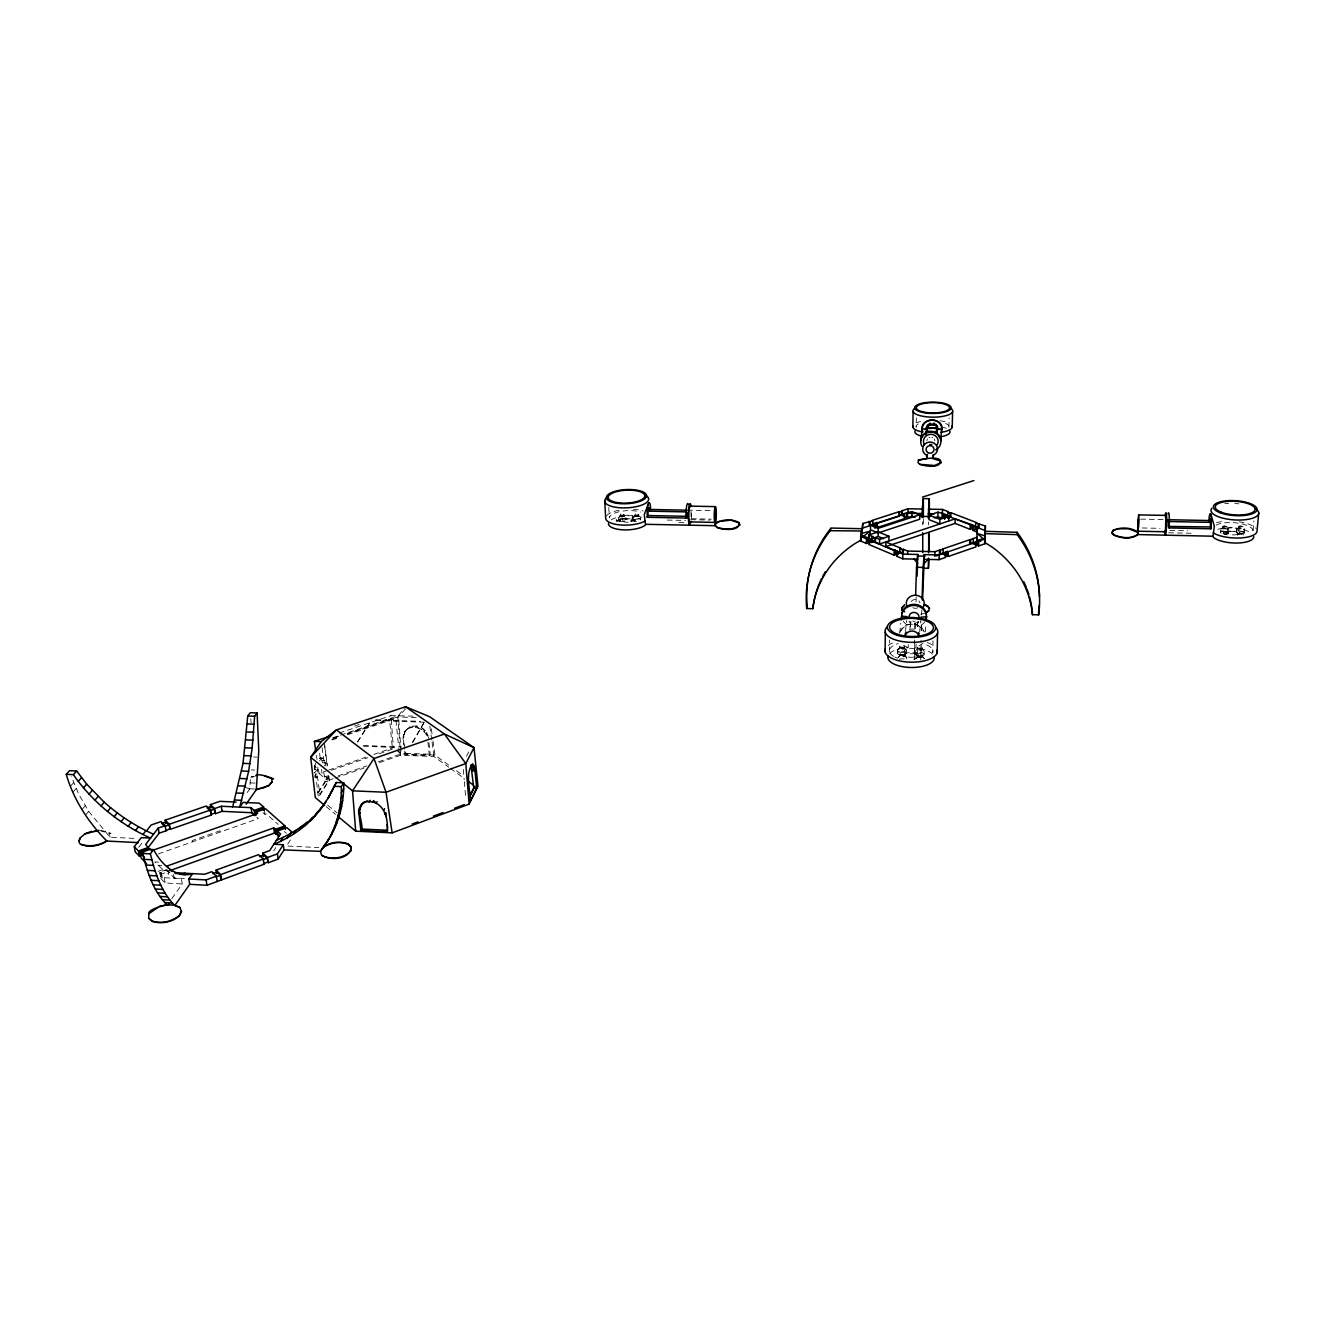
<?xml version="1.0" encoding="UTF-8"?>
<svg xmlns="http://www.w3.org/2000/svg" width="1325" height="1325" viewBox="0 0 1325 1325"><rect width="100%" height="100%" fill="white"/><g stroke="black" fill="none" stroke-linecap="round" stroke-linejoin="round"><path stroke-width="0.75" stroke-dasharray="5 3.75" d="M1239.372 531.971C1239.289 534.638 1246.825 532.385 1241.74 531.64C1235.198 531.441 1243.281 537.619 1243.695 532.633M889.472 651.85L889.605 639.992M897.555 653.208L897.588 650.608M899.642 648.008L899.658 646.666M899.973 655.593L899.99 654.235M904.544 648.207A2.451 1.043 0.8 0 0 901 647.163A2.451 1.043 0.8 0 0 900.735 648.952A2.451 1.043 0.8 0 0 904.544 648.207L904.561 646.865A2.451 1.043 0.8 0 0 901.017 645.822A2.451 1.043 0.8 0 0 900.752 647.61A2.451 1.043 0.8 0 0 904.561 646.865M904.925 655.693A2.484 1.06 0.8 0 0 901.248 654.716A2.484 1.06 0.8 0 0 901.166 656.537A2.484 1.06 0.8 0 0 904.925 655.693L904.942 654.351A2.484 1.06 0.8 0 0 901.265 653.358A2.484 1.06 0.8 0 0 901.182 655.179A2.484 1.06 0.8 0 0 904.942 654.351M906.499 653.142L906.532 650.542M903.236 621.061A12.521 11.345 4.6 0 0 907.741 625.334L910.474 626.311L910.523 622.684L909.48 622.253A9.143 8.281 4.6 0 1 907.608 620.895M916.32 417.789L916.171 427.23A16.496 5.267 0.2 0 1 919.533 423.371M915.161 654.086L915.211 651.486M924.9 621.673A12.521 11.345 4.6 0 1 920.229 625.682L917.48 626.51L917.546 622.882L918.606 622.518A9.143 8.281 4.6 0 0 920.511 621.259M917.281 649.002L917.314 647.66M917.728 656.653L917.745 655.295M922.183 649.316A2.468 1.043 1 0 0 918.755 648.19A2.468 1.043 1 0 0 918.258 649.979A2.468 1.043 1 0 0 922.183 649.316L922.2 647.975A2.468 1.043 1 0 0 918.788 646.848A2.468 1.043 1 0 0 918.275 648.637A2.468 1.043 1 0 0 922.2 647.975M922.697 656.819A2.484 1.06 1.1 0 0 919.07 655.776A2.484 1.06 1.1 0 0 918.871 657.598A2.484 1.06 1.1 0 0 922.697 656.819L922.713 655.461A2.484 1.06 1.1 0 0 919.086 654.418A2.484 1.06 1.1 0 0 918.887 656.256A2.484 1.06 1.1 0 0 922.713 655.461M924.121 654.368A4.488 1.905 1.1 0 0 917.546 652.513A4.488 1.905 1.1 0 0 917.248 655.809A4.488 1.905 1.1 0 0 924.121 654.368L924.171 651.784A4.488 1.905 1 0 0 917.596 649.929A4.488 1.905 1 0 0 917.298 653.208A4.488 1.905 1 0 0 924.171 651.784M932.999 640.787L932.75 652.662A21.796 9.225 0.9 0 0 924.519 644.033M948.899 427.362L949.131 417.922M315.665 763.134L314.952 766.115L317.47 769.527L314.505 769.444L314.952 766.115L317.901 766.198L317.453 776.235L319.838 794.304L327.871 781.733L327.126 775.87M624.025 514.332C622.601 516.833 617.334 513.802 622.286 513.769C627.619 514.464 619.653 519.019 619.934 514.68M620.001 515.839L623.33 515.044L625.632 517.164M925.33 631.876L926.043 623.843M919.716 631.71L920.709 620.481M1220.408 532.451L1220.607 530.099M1222.627 527.83C1222.147 523.325 1230.826 527.665 1225.476 528.725C1218.553 528.211 1228.275 525.048 1228.457 529.884M1223.124 533.611C1224.35 527.731 1231.472 536.327 1223.903 534.19M247.195 792.565L249.481 789.319L250.756 776.4L254.185 776.549L249.315 778.139M1228.457 532.998L1228.706 530.265M914.83 641.283A104.079 2.849 -88.3 0 0 914.465 656.968L914.217 659.717A126.687 3.462 -88.3 0 1 914.548 639.958M917.48 626.51L918.026 620.547M932.535 654.119A23.221 9.904 1 0 0 920.097 648.588L915.84 648.041L916.204 644.116M1236.275 532.103L1236.49 529.752M1238.511 527.847C1238.179 522.977 1246.974 528.195 1240.962 528.708C1234.453 527.665 1245.086 525.313 1244.572 530.182M1244.374 532.915A4.074 1.441 3.8 0 0 1238.693 531.093A4.074 1.441 3.8 0 0 1237.898 533.528A4.074 1.441 3.8 0 0 1244.374 532.915L1244.589 530.547A4.091 1.424 3.8 0 0 1238.908 528.741A4.091 1.424 3.8 0 0 1238.113 531.159A4.091 1.424 3.8 0 0 1244.589 530.547M1253.019 530.696L1253.947 520.891M1243.082 526.737L1238.627 526.638M889.804 653.308A23.221 9.904 1 0 1 902.507 648.273L908.039 647.743L908.42 643.851M909.778 630.203L910.159 626.311M910.474 626.311L911.053 620.365M905.505 631.296L906.615 620.481M899.725 633.002L900.785 623.131M632.505 520.543L632.936 517.23A5.466 1.971 -2.8 0 0 625.566 515.408A5.466 1.971 -2.8 0 0 624.141 518.853A5.466 1.971 -2.8 0 0 632.936 517.23M405.218 747.747C394.9 725.835 424.414 716.444 428.638 738.853M1227.712 532.501L1223.24 532.385M620.398 519.731C608.738 522.265 625.168 515.607 619.073 521.735M617.053 521.669L616.274 520.013M638.749 514.315C637.159 516.8 632.108 513.653 637.093 513.719C642.327 514.547 634.261 518.92 634.642 514.597M634.708 515.756L638.103 515.011L640.538 517.379M916.867 655.014A5.813 2.468 0.9 0 0 908.254 652.678A5.813 2.468 0.9 0 0 908.072 656.952A5.813 2.468 0.9 0 0 916.867 655.014L917.662 651.204A6.542 2.766 0.9 0 0 907.956 648.588A6.542 2.766 0.9 0 0 907.758 653.391A6.542 2.766 0.9 0 0 917.662 651.204M1238.097 533.594A5.283 1.855 3.8 0 0 1230.892 531.192A5.283 1.855 3.8 0 0 1229.65 534.323A5.283 1.855 3.8 0 0 1238.097 533.594L1239.074 530.182A5.946 2.087 3.8 0 0 1230.942 527.499A5.946 2.087 3.8 0 0 1229.567 531.01A5.946 2.087 3.8 0 0 1239.074 530.182M1227.198 526.837L1222.727 526.605M635.238 519.748C623.412 522 640.372 515.756 633.781 521.719M632.207 521.702C629.011 520.029 637.308 519.35 636.878 522.547M415.404 727.408L416.216 726.05L418.601 728.17L419.429 726.812L421.565 729.644L422.427 728.286L424.132 731.715L426.998 732.907L426.103 734.265L428.24 735.739L427.329 737.098C424.712 728.22 412.655 724.245 405.483 730.323L403.181 737.048L404.539 749.122M405.483 730.323L403.181 737.048L403.86 735.673M429.018 742.696L430.211 754.256L429.317 755.631L405.135 754.67L405.417 749.586M403.33 738.025L404.009 736.65M466.45 756.36L470.093 749.354M413.002 726.034L412.224 727.392L410.005 726.796L407.438 728.253L404.788 731.682M412.572 742.132L424.547 721.512M412.622 742.513L423.586 723.599M319.524 760.782L321.71 758.115L323.863 758.927L325.867 766.082M357.535 741.752L369.476 722.953M357.584 742.132L371.679 719.922M290.39 839.984L286.531 845.996L318.745 847.586M333.337 778.752L329.494 780.094L318.381 797.468L314.621 765.386M317.901 792.665L325.023 781.551L323.764 771.763M318.398 792.764L326.662 779.895L328.65 779.199L328.169 775.125M424.132 731.715L425.01 730.357M273.695 850.849L275.848 847.52M171.853 898.582L182.254 883.941L181.359 878.624L164.234 877.713L159.878 873.208L165.045 871.353M618.444 517.793L620.017 515.657M633.333 517.462L634.741 515.574M901.133 630.551C905.72 621.806 919.335 622.286 923.359 631.247M138.728 847.338L142.222 842.816M340.508 735.143L398.477 715.599L404.357 708.196M1239.107 533.395L1243.579 533.876M85.512 815.157L88.709 811.38L78.838 794.404L71.417 776.698M81.951 809.592L85.148 805.832M72.842 792.284L76.088 788.557M897.688 650.111L899.774 647.743L898.085 649.664M616.373 520.99L620.464 520.907M923.111 643.089L915.84 648.041M70.358 786.354L73.604 782.661M900.073 655.328L898.068 657.548A4.505 1.921 0.8 0 1 904.197 656.388A4.505 1.921 0.8 0 1 906.3 659.154M915.79 658.658L917.844 656.372M915.409 651.006L917.447 648.737M317.47 769.527L314.34 772.889L317.304 772.939L314.489 776.168L317.453 776.235M1223.157 533.395L1227.613 533.727M405.632 708.892L397.798 716.941L347.332 733.984M1220.954 529.387L1222.693 527.632M1236.755 529.404L1238.709 527.466M1239.256 533.197L1237.335 535.118A4.107 1.458 3.9 0 1 1243.595 534.869M320.998 758.761L322.82 758.082L317.669 758.91L321.71 758.115L319.938 757.933L324.757 760.6L321.892 760.418L320.998 758.761L323.863 758.927M167.132 869.465L159.745 872.115L161.584 874.02L168.987 871.353M159.745 872.115L160.805 878.508L162.263 877.978L161.584 874.02M158.056 871.32L163.207 869.465M158.387 853.896L258.342 818.585L256.785 817.21M263.062 812.639L264.983 814.328L266.325 813.848M338.206 775.854L366.876 765.833M378.337 761.825L401.26 753.826L434.948 755.151L449.838 765.933M335.258 778.09L364.11 767.987M379.497 762.604L400.647 755.2L434.02 756.542L448.761 767.225M318.447 769.411L319.027 773.419L326.844 770.703M328.799 770.024L365.965 757.138M373.799 754.422L393.359 747.648L390.958 715.632L414.062 716.162M331.548 770.272L367.737 757.718M379.165 753.743L392.498 749.122L389.517 719.193L395.827 718.432L398.577 746.472M339.266 733.023L390.958 715.632M332.774 737.743L338.571 735.789M333.801 738.008L339.564 736.071M347.249 733.47L389.517 719.193M331.797 739.234L339.564 736.601M332.095 739.963L339.813 737.362M347.548 734.746L395.827 718.432M354.404 726.117L362.106 723.516M250.872 777.262L254.102 776.284M920.577 614.22L924.585 613.475M687.526 510.142L711.343 510.622M1140.56 519.118L1168.352 519.665M691.468 518.737L711.293 519.152M1142.133 527.963L1159.988 528.327M690.59 519.682L710.051 520.079M314.638 777.146L317.602 777.212M667.237 520.062L685.472 520.427M1169.826 530.431L1187.697 530.795M678.864 522.58L684.81 522.713M1168.65 532.783L1193.328 533.296M914.465 656.968L920.958 657.167A104.128 2.534 -88.3 0 1 921.239 645.027M416.348 717.62L397.798 716.941L400.647 755.2M375.704 719.69L420.472 721.363M375.787 720.436L424.629 722.257M363.398 745.478L401.558 746.969M363.497 746.24L395.612 747.499M405.814 753.279L430.211 754.256M253.522 756.989L256.934 757.138M251.22 769.908L254.648 770.057M250.177 782.876L255.311 783.108M249.547 788.789L256.404 789.104M88.709 811.38L110.008 837.201L137.386 838.559M158.603 862.161L154.76 861.962L161.186 868.008L171.306 873.258M157.94 865.242L161.766 865.44M164.515 870.26L170.213 870.558M167.795 871.37L169.269 872.893L167.811 873.423L169.666 875.312L171.107 874.798L174.171 877.928L187.885 878.641M160.805 878.508L165.145 883.03L182.254 883.941M325.023 781.551L327.871 781.733M100.634 830.51C107.789 831.222 119.846 836.82 100.717 830.891M908.039 647.743L902.938 644.944M244.744 787.1L249.431 788.955M456.463 770.719L463.088 775.506M450.401 768.417L463.518 777.924M396.523 750.116L401.26 753.826L398.477 715.599M327.673 805.186L336.981 812.888M326.182 806.643L335.49 814.378M328.65 779.199L322.025 773.585L321.544 769.527M319.027 773.419L326.662 779.895L325.801 773.85M269.29 816.498L278.217 824.432M284.295 831.52L286.283 833.293M160.424 876.073L162.263 877.978M904.296 647.677L906.317 650.045M922.415 656.289L924.535 658.79M904.859 655.428L906.78 657.697M922.001 648.786L924.072 651.287M622.121 517.595L622.899 520.874M904.594 650.906L905.257 654.749M164.234 877.713L165.145 883.03M109.346 833.408L110.008 837.201M173.558 874.401L174.171 877.928M192.357 841.888L192.158 840.597L220.016 830.775L220.215 832.067M316.41 755.399L316.99 759.407M264.42 810.503L264.983 814.328M322.041 747.697L324.642 765.8M324.608 745.876L327.474 766.016M328.915 776.069L329.494 780.094M431.337 728.866L432.728 738.986M432.993 741.006L434.948 755.151M429.83 726.166L431.784 740.344M432.066 742.364L434.02 756.542M319.623 753.329L320.584 761.428M324.377 742.58L327.225 766.993M404.738 750.977L405.135 754.67M427.925 742.132L429.317 755.631M1227.298 529.47L1227.646 532.948M398.775 748.476L399.355 754.488M463.319 769.444L464.164 779.58M464.346 781.601L465.704 797.832M250.806 718.812L251.104 722.953M608.788 507.558L609.351 517.843A18.219 6.575 -2.8 0 1 620.845 511.384A18.219 6.575 -2.8 0 1 640.522 512.046M618.427 518.141L618.56 520.394M625.864 517.495L625.98 519.748M633.135 517.81L633.234 520.079M631.098 519.93L631.164 521.106M640.588 517.727A3.743 1.358 -2.7 0 1 634.741 518.986A3.743 1.358 -2.7 0 1 635.238 516.618A3.743 1.358 -2.7 0 1 640.588 517.727L640.704 519.98A3.743 1.358 -2.7 0 0 636.928 518.671A3.743 1.358 -2.7 0 0 633.251 520.311A3.743 1.358 -2.7 0 0 637.656 521.338M691.054 511.318L691.07 513.173A7.95 1.159 -88.8 0 1 690.706 519.003M943.102 427.329A17.573 5.648 0.2 0 1 946.332 428.373M916.933 422.642A19.825 6.327 0.2 0 1 920.593 421.516M940.104 420.77A19.825 6.327 0.2 0 1 948.22 422.774M926.92 440.828A3.958 3.727 -1.6 0 1 927.483 438.989M928.957 437.648A3.958 3.727 -1.6 0 1 929.918 437.283M931.972 437.316A3.958 3.727 -1.6 0 1 932.916 437.697M934.324 439.088A3.958 3.727 -1.6 0 1 934.821 440.96M945.586 423.47A16.496 5.267 0.2 0 1 948.882 425.987M915.641 659.154A4.522 1.938 1.1 0 1 918.987 657.349A4.522 1.938 1.1 0 1 924.072 658.31M899.94 632.207A12.803 11.544 5 0 1 912.445 623.976A12.803 11.544 5 0 1 924.684 632.919M918.921 621.491A7.039 6.377 4.6 0 1 908.983 621.193M888.214 645.457A26.202 11.097 0.9 0 1 893.862 642.542M927.202 642.542A26.202 11.097 0.9 0 1 934.423 646.302M917.662 607.777A4.853 4.406 4.3 0 1 912.809 607.662M911.12 601.583A4.853 4.406 4.3 0 1 919.997 602.875M915.26 621.193A4.936 4.455 4.6 0 1 912.71 621.127M897.538 658.177A21.796 9.225 0.9 0 1 894.773 657.018M893.58 656.372A21.796 9.225 0.9 0 1 898.201 643.553M899.228 659.32A4.505 1.938 0.9 0 1 904.677 659.105M910.507 629.226A7.188 6.476 5 0 1 914.233 629.342M1224.383 534.455A4.107 1.458 3.7 0 1 1227.463 534.853M1221.137 533.18A4.074 1.441 3.7 0 1 1223.025 531.11A4.074 1.441 3.7 0 1 1228.49 532.633A4.074 1.441 3.7 0 1 1223.787 533.925M1217.874 529.304A21.117 7.453 3.8 0 1 1250.85 532.716M1216.151 525.131A19.825 6.956 3.8 0 1 1240.763 523.607A19.825 6.956 3.8 0 1 1252.39 532.468M1216.516 522.663A23.817 8.348 3.8 0 1 1221.402 521.636M1239.256 521.818A23.817 8.348 3.8 0 1 1256.15 528.625M1224.764 503.732A23.916 8.198 3.6 0 1 1228.639 503.467M1234.751 503.517A23.916 8.198 3.6 0 1 1238.858 503.864M628.232 522.216A4.853 1.756 -2.8 0 1 622.998 520.261A4.853 1.756 -2.8 0 1 630.402 518.903A4.853 1.756 -2.8 0 1 630.584 521.785M611.256 519.847A19.395 7.056 -2.8 0 1 641.648 517.263M691.517 513.288A10.898 1.59 -88.8 0 1 691.286 518.82M606.568 515.822A21.896 7.9 -2.8 0 1 620.431 509.993M633.449 509.297A21.896 7.9 -2.8 0 1 643.122 510.953M920.726 659.933A126.736 3.064 -88.3 0 1 921.074 640.157M921.289 630.667A126.736 3.064 -88.3 0 1 921.455 622.916M921.653 615.065A126.736 3.064 -88.3 0 1 921.819 609.102M914.78 628.563A126.687 3.462 -88.3 0 1 914.912 622.733M915.161 628.779A104.079 2.849 -88.3 0 1 915.376 621.574M916.022 601.947A104.079 2.849 -88.3 0 1 916.271 594.991M921.604 630.766A104.128 2.534 -88.3 0 1 921.869 621.756M928.444 521.901A103.582 2.501 -88.3 0 1 928.527 524.982M922.399 521.785A103.532 2.816 -88.3 0 1 922.515 524.849M923.359 518.903A128.012 3.544 -88.3 0 1 923.326 526.224M325.437 762.952L322.571 762.786L321.892 760.418L325.437 762.952M899.046 651.95A4.472 1.888 0.8 0 0 906.433 651.039A4.472 1.888 0.8 0 0 900.702 648.753A4.472 1.888 0.8 0 0 899.046 651.95M899.012 654.55A4.472 1.905 0.8 0 0 906.399 653.622A4.472 1.905 0.8 0 0 900.669 651.353A4.472 1.905 0.8 0 0 899.012 654.55M1222.081 531.143A4.074 1.424 3.7 0 0 1228.673 530.646A4.074 1.424 3.7 0 0 1223.223 528.758A4.074 1.424 3.7 0 0 1222.081 531.143M619.967 521.238A3.743 1.358 -2.9 0 0 625.98 520.112A3.743 1.358 -2.9 0 0 620.878 518.87A3.743 1.358 -2.9 0 0 619.967 521.238M619.835 518.986A3.743 1.358 -2.9 0 0 625.864 517.843A3.743 1.358 -2.9 0 0 620.763 516.618A3.743 1.358 -2.9 0 0 619.835 518.986"/><path stroke-width="1.5" d="M869.68 542.356L866.384 543.465L860.538 540.981L861.465 531.01L830.278 530.696A128.508 116.633 3 0 0 806.693 608.523L812.722 608.688A104.576 94.522 4.5 0 1 854.675 543.78L861.432 539.772M860.538 540.981L861.465 531.01M861.83 536.078L862.774 523.474L872.827 520.808L872.794 524.22L876.951 525.909L876.968 522.497L874.218 523.392L874.185 526.82L876.951 525.909M861.449 535.598L869.117 538.082L870.227 531.176L861.83 533.296L862.774 523.474M866.384 543.465L866.401 538.828L860.554 536.36M866.401 538.828L867.345 538.513L867.328 541.991L869.813 543.035L869.846 539.557L868.885 539.871L868.869 544.509L894.093 555.158L900.735 552.906L885.812 546.645L885.862 541.991L900.801 548.219L899.857 548.533L899.824 552.061L902.391 553.138L902.441 549.61L899.857 548.533M343.705 782.827C344.268 803.811 338.405 824.879 326.828 842.418C337.014 825.757 341.784 806.08 341.337 786.619L343.705 782.827L336.285 782.512L327.54 799.008M872.993 541.263L868.902 539.54L868.935 534.936L878.243 531.872L888.942 536.294L888.893 540.915M869.25 521.371L869.233 525.909L862.757 528.029M870.078 521.702L870.045 525.114L872.794 524.22M874.997 528.294L875.03 523.723L870.508 525.213L870.475 529.768L878.111 532.932L919.683 519.251L919.749 514.713L912.031 511.665L906.764 512.792L904.081 513.669L904.843 518.522L877.746 527.383L871.983 525.015L899.029 516.203L899.095 511.682L871.999 520.477L872.827 520.808M872.082 536.94L874.583 537.983L874.566 541.461L872.065 540.418L872.082 536.94L873.026 536.642L868.935 534.936M874.583 537.983L875.527 537.685L875.494 542.306L879.585 544.028L955.176 518.853L973.792 525.445L972.765 530.331L977.072 532.021L977.221 527.416L950.837 517.23L947.706 518.274M877.746 527.383L876.968 522.497M883.56 538.695L878.21 536.476L878.144 528.344L870.508 525.213M879.585 544.028L879.618 539.391L875.527 537.685M885.117 651.917L885.299 632.257M894.093 555.158L894.143 550.471L868.885 539.871M894.143 550.471L895.087 550.157L895.054 553.668L897.621 554.761L897.671 551.233L896.71 551.548L896.661 556.252L902.772 558.819L917.695 559.183M899.095 511.682L899.874 515.392L902.557 514.514L901.778 510.804L901.729 515.326L907.526 517.628L911.948 516.187L915.045 517.412M901.861 607.943L904.511 605.128L901.861 607.943L902.342 610.626L901.861 607.562M902.772 558.819L902.838 554.115L896.71 551.548M903.319 553.983L903.385 549.295L902.441 549.61M906.764 512.792L906.731 516.17L904.031 517.048M907.526 517.628L907.592 513.106M907.592 554.198L907.625 551.067L903.385 549.295M923.293 498.68L922.25 509.032L908.105 508.767L908.039 513.255L922.167 513.537L918.97 514.895M912.859 427.279L913.107 411.644M911.948 516.187L912.031 511.665M918.788 460.388L917.943 462.541L919.732 464.313C925.032 466.234 940.8 468.818 940.551 460.719C938.05 453.581 901.696 464.247 927.036 458.433L927.417 454.492M917.032 576.276A104.079 2.849 -88.3 0 1 917.298 570.429L917.778 554.463L902.838 554.115M919.732 464.313L934.622 465.473L941.048 462.574M922.084 517.628L922.25 509.032M972.335 543.432L978.612 545.933L985.022 543.714L985.386 525.992L975.697 522.895L975.581 526.34L971.076 527.863L971.175 524.418M922.581 600.374A104.128 2.534 -88.3 0 1 923.757 570.578L924.237 554.612L939.193 554.943L945.768 552.674L945.669 557.378L939.094 559.663L924.154 559.332M927.036 458.433L926.241 455.022A7.42 6.989 -1.1 0 1 924.469 444.455A7.42 6.989 -1.1 0 1 935.847 444.62A7.42 6.989 -1.1 0 1 933.661 455.138L932.734 458.516L940.535 461.05L941.048 462.905M928.179 517.76L929.305 498.796A128.078 3.13 -88.3 0 1 929.322 517.263M929.09 515.11L929.007 519.648L939.806 523.922L939.905 519.35L929.09 515.11L937.984 512.179L943.036 513.504L945.57 514.481L944.576 519.317M927.367 605.74C932.171 612.249 927.169 604.101 924.154 604.482M925.91 612.763L928.56 610.957L925.927 612.382M934.837 556.401L934.937 551.68L939.524 550.107L943.185 549.511L943.102 553.038L947.59 554.877L947.673 551.349L944.891 552.31L945.768 552.674M945.172 517.28L942.042 518.323L937.885 516.7L937.984 512.179M937.139 652.91L937.57 633.184M939.094 559.663L939.193 554.943M939.524 550.107L939.408 554.811L936.361 555.871M940.402 550.471L940.319 553.999L943.102 553.038M942.042 518.323L942.141 513.785M928.345 509.148L942.456 509.429L942.357 513.934L948.302 516.253M945.487 517.893L942.953 516.899L943.036 513.504M947.524 512.013L950.058 512.99L949.975 516.386L947.441 515.408L948.402 511.715L942.456 509.429M948.717 520.94L948.832 516.386L944.675 514.779M985.171 539.06L975.15 541.859L976.028 542.207L975.896 546.894L948.452 556.417L947.673 551.349M952.211 427.445L952.592 411.777M950.837 517.23L950.936 512.709L976.575 522.597L975.697 522.895M885.812 546.645L955.06 523.408L955.176 518.853M948.452 556.417L942.207 553.85L976.807 541.892L977.221 527.416M969.618 544.376L969.751 539.722L973.362 539.126L973.262 542.621L970.529 543.565L970.629 540.07M955.06 523.408L970.148 529.321L970.281 524.733M976.807 541.892L976.956 537.238L972.467 538.778L973.362 539.126M975.2 528.377L978.198 527.35L978.314 523.905M977.867 540.915L977.767 544.426L973.262 542.621M972.765 530.331L979.059 528.195L979.192 523.607M978.612 545.933L978.761 541.263M985.386 525.992L985.237 530.596L979.059 528.195M985.022 543.714L985.303 531.308L1017.12 532.319A127.713 116.153 4.5 0 1 1039.479 596.763M264.172 810.469L263.675 807.074L259.187 803.149L243.055 802.403L239.726 807.124L248.636 771.283L252.164 748.078L254.632 716.262L257.116 712.983L250.243 712.717L247.742 715.98L243.038 763.349L232.72 806.793M148.698 918.242L152.127 920.974C161.368 923.972 172.051 921.753 179.405 915.409L181.475 911.153L179.471 915.823C172.134 922.167 161.451 924.386 152.209 921.388L148.698 918.242L148.864 913.72C146.462 907.178 188.167 900.818 159.331 906.317M1168.633 526.406L1210.52 526.969L1211 528.808L1169.048 527.946L1168.65 526.124M1169.048 527.946L1169.213 525.362A11.312 1.11 -87.9 0 0 1169.13 514.978A11.312 1.11 -87.9 0 0 1168.07 513.752M1211.365 515.789L1214.313 526.29L1212.988 536.211L1137.893 534.571C1131.153 539.739 1121.099 538.314 1113.729 535.101L1111.923 532.865L1113.116 530.348C1120.702 526.919 1130.54 527.184 1137.512 531.888L1137.927 534.223C1131.169 539.374 1121.116 537.967 1113.762 534.753L1111.94 532.517M1111.923 532.865L1113.116 530.348M1116.992 528.758L1128.867 528.808L1137.496 532.236L1138.589 514.912L1165.967 515.392L1165.404 531.756L1138.125 531.209L1137.893 534.571M686.979 512.659L687.062 517.744M1210.52 526.969L1210.189 518.605L1209.278 522.332L1167.673 521.503M1211 528.808L1211.182 526.224A11.345 1.358 -87.8 0 0 1210.768 514.365A11.345 1.358 -87.8 0 0 1209.029 518.207L1209.278 522.332M1165.304 531.772L1165.304 535.217A11.312 1.093 -87.9 0 0 1166.414 528.195L1166.596 525.313A11.312 1.093 -87.9 0 0 1166.431 514.133A11.312 1.093 -87.9 0 0 1165.172 515.226M926.241 620.63L926.308 613.094A12.521 11.345 4.6 0 0 914.333 604.332A12.521 11.345 4.6 0 0 902.11 612.432L901.149 619.934M920.858 440.513L922.465 426.783A9.888 9.341 -2.3 0 1 941.595 427.031L940.932 440.794L940.651 438.575A10.053 9.474 -1.6 0 0 921.206 438.31L920.742 441.49A10.07 9.49 -1.5 0 0 922.018 446.243M922.548 568.193L928.411 568.342L928.593 566.106A128.078 3.13 -88.3 0 0 928.742 559.398M937.156 433.01L937.371 428.041A5.548 5.25 -2.3 0 0 926.639 427.925L925.744 427.925M932.734 458.516L933.098 454.574M922.101 599.132A126.736 3.064 -88.3 0 1 923.111 567.415L924.237 554.612M1168.402 526.737L1168.584 521.321M1258.75 512.957L1257.044 530.845A23.817 8.348 3.8 0 1 1242.403 537.817A23.817 8.348 3.8 0 1 1216.317 534.455L1213.303 532.882M915.641 594.958A126.687 3.462 -88.3 0 1 916.552 567.249L917.778 554.463M925.877 434.782L926.639 427.925L927.864 428.439L925.33 429.085M246.086 804.225L256.338 789.634L258.773 750.728L257.116 712.983M329.213 838.493L320.319 851.346L321.66 855.287C330.124 861.051 350.38 859.544 351.175 847.023L348.177 843.959C339.962 840.713 329.147 841.988 322.77 847.785M350.761 851.213L351.175 847.023M648.687 502.804L644.248 514.746L645.474 524.303L715.185 525.694L717.256 527.681C722.903 529.868 740.443 531.623 739.102 522.597C732.145 518.754 722.787 519.118 715.964 523.11L715.169 525.362L717.256 527.333C724.394 529.669 734.116 530.431 739.814 524.733M937.653 427.958L935.98 431.768L926.125 431.47M941.562 431.023C945.802 415.901 916.751 417.093 922.962 432.033L920.328 431.536A19.825 6.327 0.2 0 1 912.925 425.64M905.124 635.039L905.339 633.665A7.188 6.476 5 0 1 906.085 632.124M691.021 521.255L690.706 522.928M1165.304 517.164L1165.967 515.392M830.278 530.696L831.04 528.062L861.846 528.708M812.722 608.688L813.235 606.237A104.278 94.323 4.5 0 1 821.649 578.512M806.693 608.523L807.223 606.072A128.144 116.385 3 0 1 830.775 528.41M360.913 830.659L361.957 829.069C362.503 820.622 355.348 808.465 364.11 802.172C382.18 798.097 389.053 816.813 387.066 831.868L360.913 830.659L358.628 811.148L359.29 808.25L361.841 804.159L366.959 800.863L369.278 801.89L370.222 800.317M78.953 841.027C82.945 832.763 76.022 843.131 81.222 844.439C89.62 847.983 99.425 845.747 106.911 841.06L138.297 842.617M928.543 611.338L929.554 608.308M685.936 518.075L686.632 516.336L648.008 515.541L647.229 517.28L685.936 518.075L685.903 515.591A10.898 1.59 -88.8 0 1 686.747 505.587A10.898 1.59 -88.8 0 1 688.354 504.444M686.35 511.897L649.962 511.168L650.575 507.243A10.865 1.805 -88.9 0 0 648.521 503.483A10.865 1.805 -88.9 0 0 647.18 514.796L647.229 517.28M328.335 797.749L336.285 782.512M905.091 636.05C906.681 630.054 915.658 629.209 918.341 634.791A7.022 6.128 32.6 0 1 919.02 636.447M387.066 831.868L387.827 830.262L361.957 829.069M385.028 814.279L385.807 812.689L386.254 816.598M383.852 810.204L384.631 808.614M476.702 787.961L470.325 800.88C470.375 789.286 464.976 774.479 472.329 764.045L474.598 767.241L476.702 787.961L473.737 787.895L470.093 795.199M338.604 816.962L355.68 831.173L392.134 832.862L469.149 804.126L477.977 786.272L474.019 747.648L429.664 716.726L405.533 706.722L336.418 729.893L321.18 741.652L310.679 757.32L315.3 797.6L324.625 805.352M470.607 795.066L474.996 786.238M377.029 801.658L376.184 803.232L373.65 800.598L372.756 802.172M334.413 827.098L336.782 823.206M320.65 851.362L326.132 843.23L323.747 847.172M332.178 832.365L334.546 828.456M329.643 837.483L332.028 833.558M336.335 821.666L338.703 817.79M339.283 810.403L341.635 806.561M337.974 816.101L340.326 812.242M340.277 804.606L342.645 800.764M340.956 798.693L343.324 794.868M341.303 792.698L343.672 788.888M361.841 804.159L358.628 811.148L359.688 809.592M319.557 810.668L326.165 801.145C314.141 820.821 295.144 835.727 273.844 844.24L283.285 844.704L284.014 849.921L278.134 859.113L268.279 862.724L267.037 858.169L263.658 855.039L259.452 856.579M330.935 792.781L333.337 788.971M310.05 821.119L321.975 806.826M314.986 816.051L317.42 812.192M304.767 825.872L312.501 817.26M299.168 830.262L301.653 826.386L307.234 821.98M323.747 804.987L329.942 795.199M293.256 834.319L295.757 830.411L301.653 826.386M364.11 802.172L360.814 805.716M287.045 837.996L289.562 834.088L295.757 830.411M289.662 834.8L291.599 831.802L286.912 827.628L277.289 831.09L280.536 833.988L269.687 850.6L262.814 853.118L267.518 857.474L277.389 853.863L283.285 844.704M280.569 841.309L283.103 837.4L289.562 834.088M358.942 814.428L360.002 812.854M179.786 907.443L174.784 905.522L189.69 884.338L188.796 879.005L192.605 873.639C175.38 878.657 160.855 863.486 153.601 849.607L145.833 849.209L142.603 853.466C147.191 871.867 153.269 891.162 167.033 904.892L174.718 905.108L179.786 907.443L181.542 911.55M256.288 789.253L263.244 787.928L268.909 785.294L271.989 781.982L268.975 785.659L256.338 789.634M174.585 905.306C160.921 891.526 154.926 872.231 150.387 853.847L153.601 849.607M147.853 847.967L159.132 833.193L166.022 830.808L165.145 825.674L161.004 821.599L151.116 825.011L146.562 830.858M165.145 825.674L158.255 828.059L145.684 844.423L148.814 848.679L140.086 851.743L140.781 855.652L139.34 856.165L135.216 851.876L134.289 846.675L141.311 837.648L150.537 838.096C119.797 824.316 92.684 802.321 73.372 774.661L66.25 774.347C73.604 799.638 88.51 822.726 106.911 841.06M142.934 834.502L145.916 830.659L153.501 834.237M135.465 830.543L138.479 826.717L145.916 830.659M128.177 826.253L131.208 822.444L138.479 826.717M121.072 821.649L124.136 817.84L131.208 822.444M114.165 816.713L117.262 812.921L124.136 817.84M107.507 811.48L110.621 807.703L117.262 812.921M101.081 805.964L104.228 802.205L86.721 784.152L76.635 771.001L69.529 770.686L66.25 774.347M94.92 800.184L98.1 796.441M89.057 794.139L92.253 790.412M83.508 787.862L86.721 784.152M924.072 563.622L928.312 559.051M78.274 781.369L81.504 777.676M928.245 424.298L927.351 425.308A5.383 4.985 38.4 0 0 926.788 426.517M73.372 774.661L76.635 771.001M157.758 907.526L148.864 913.72M321.66 855.287C329.561 859.743 343.887 859.047 350.727 850.816M646.004 524.352L644.546 525.661A19.395 7.056 -2.8 0 1 622.535 529.818A19.395 7.056 -2.8 0 1 608.457 523.458M861.813 537.47L870.227 531.176M80.394 837.731L84.916 833.856L99.044 830.328M325.437 846.195C332.144 842.104 340.923 841.524 348.227 844.356L351.224 847.42M927.5 429.963L925.728 429.002M81.222 844.439C88.609 846.874 99.557 845.847 106.828 840.663M644.96 521.089L642.89 522.149A21.896 7.9 -2.8 0 1 618.841 524.799A21.896 7.9 -2.8 0 1 605.674 517.893L604.73 500.833M473.191 764.26L470.971 765.287L473.737 787.895M276.395 840.315L283.103 837.4M1113.099 530.696L1115.683 529.636M412.141 824.051L417.938 821.898M433.391 816.134L443.03 812.54M454.624 808.233L464.28 804.623M216.687 873.622L216.124 870.094L258.59 854.642L263.294 859.014L264.056 864.281L206.965 885.249L189.69 884.338M267.617 862.111L263.393 863.652L264.056 864.281M212.663 873.622L216.985 872.049L220.265 875.278L220.894 879.253M188.796 879.005L206.104 879.916L216.372 876.156L217.217 881.473M216.124 870.094L220.712 874.583L263.294 859.014M215.925 876.852L220.265 875.278M262.814 859.71L267.037 858.169M169.733 870.674L274.457 833.061L279.376 835.777L278.018 836.257L277.289 831.09M276.047 834.502L275.318 829.334L273.712 827.893L166.884 866.103L168.374 867.627M275.318 829.334L284.941 825.889L285.422 829.317M283.765 827.661L276.859 830.129L277.405 834.005M168.971 824.928L164.78 826.386L161.816 823.454L166.006 822.013L168.971 824.928L170.213 829.351L211.371 815.057L210.162 810.685L207.097 807.836L211.188 806.428L214.253 809.277L215.445 813.649L222.087 811.331L251.816 812.738L254.897 815.504L256.238 815.024L255.675 811.215L262.516 808.813L264.42 810.503M153.717 849.988L257.563 813.484L256.023 812.109L265.58 808.763L284.941 825.889M134.289 846.675L138.413 850.948L148.582 847.387M236.082 802.072L219.933 801.327L210.377 804.606L214.65 808.565L221.308 806.263L251.071 807.654L254.135 810.42L263.675 807.074M146.595 863.718L141.096 858.004L140.168 852.77L150.354 849.192L151.795 850.667M210.576 809.973L206.303 805.997L165.194 820.158L169.352 824.233L210.576 809.973L211.371 815.057M944.808 555.838L947.59 554.877M210.162 810.685L214.253 809.277M169.617 828.771L166.022 830.808M210.758 814.494L214.849 813.086M969.751 539.722L942.307 549.146L943.185 549.511M895.054 553.668L899.824 552.061M970.148 529.321L973.295 528.244M315.83 751.408L314.389 741.404L329.693 736.253M868.902 539.54L878.21 536.476M950.058 512.99L950.936 512.709M934.34 517.876L937.885 516.7M867.328 541.991L872.065 540.418M942.953 516.899L947.441 515.408M879.618 539.391L888.942 536.294M939.905 519.35L948.832 516.386M871.403 542.521L874.566 541.461M878.144 528.344L919.749 514.713M877.796 522.828L904.909 513.984M901.778 510.804L908.105 508.767M899.907 512.013L902.607 511.135M922.349 497.157L973.825 480.578M929.388 423.569L930.465 423.238M985.121 538.265L976.856 540.418L980.682 541.362M938.63 428.472L937.636 429.118L938.895 429.582M185.185 873.258L181.724 873.987L189.16 874.384M721.164 521.238L728.584 520.41M940.998 432.314L944.642 431.652A19.825 6.327 0.2 0 0 952.178 425.805M1138.125 531.209L1138.771 514.862M93.578 831.454L97.272 830.957M255.725 775.787C258.408 771.084 287.74 784.764 264.619 776.003M922.134 428.952L926.473 429.018M937.504 429.151L941.843 429.217M929.322 498.697L923.293 498.581A128.012 3.544 -88.3 0 1 923.376 517.148M689.944 506.117L715.318 506.614M934.307 513.769L928.262 513.653L931.193 515.143M650.724 509.463L687.046 510.191M1167.275 519.698L1208.798 520.526M919.848 516.336L930.051 516.551M472.064 769.759L475.062 769.808L471.617 767.192L474.598 767.241L470.971 765.287L473.969 765.353M472.147 770.786L475.145 770.835M689.298 521.305A7.95 1.159 -88.8 0 0 689.58 521.884L715.069 522.431L715.185 525.694M985.27 533.627L1017.186 534.638A128.078 116.401 4.5 0 1 1038.668 614.85L1032.423 614.684A104.741 94.622 3.8 0 0 991.713 546.827L984.508 542.306M907.625 551.067L934.937 551.68M917.38 556.003L925.082 556.185M916.552 567.249L923.111 567.415M901.513 616.191L907.012 616.638A7.039 6.377 4.6 0 0 907.211 618.295M926.539 616.887L921.074 617.053A7.039 6.377 4.6 0 1 920.809 618.709M314.389 741.404L321.18 741.652M247.742 715.98L254.632 716.262M247.378 723.963L254.268 724.245M246.831 731.947L253.737 732.228M246.135 739.897L253.025 740.178M245.258 747.78L252.164 748.078M244.231 755.614L251.154 755.912M243.038 763.349L249.961 763.647M241.697 770.984L248.636 771.283M240.206 778.487L247.146 778.785M333.9 786.288L341.337 786.619M238.55 785.841L245.506 786.139M236.744 793.013L243.717 793.327M234.807 800.002L241.796 800.333M361.096 829.781L369.029 830.146M382.925 830.792L386.883 830.974M284.014 849.921L320.319 851.346M142.603 853.466L150.387 853.847M144.061 859.362L151.828 859.759M145.651 864.993L153.418 865.407M147.373 870.376L155.108 870.79M175.248 872.728L204.646 874.268L211.801 871.668L216.372 876.156M175.082 873.457L178.842 873.655M180.101 874.334L185.699 874.633M149.195 875.477L156.913 875.891M151.133 880.297L158.834 880.694M153.17 884.802L160.855 885.216M155.307 889.009L162.975 889.423M157.543 892.884L165.194 893.298M159.861 896.445L167.48 896.859M162.246 899.675L169.848 900.089M164.714 902.557L172.283 902.971M715.069 522.431L714.953 522.414A7.967 1.06 -88.8 0 1 714.324 511.997A7.967 1.06 -88.8 0 1 715.914 507.541A7.967 1.06 -88.8 0 1 715.98 519.516L715.98 523.458L719.392 521.272M739.814 525.081L739.102 522.944L730.539 520.029M985.154 535.929L977.038 533.445L985.022 540.136M975.581 526.34L978.198 527.35M971.076 527.863L973.693 528.89M924.138 604.846L927.367 606.121M933.612 423.139L934.804 423.602M867.345 538.513L869.846 539.557M895.087 550.157L897.671 551.233M902.342 610.245L904.693 611.802M405.533 706.722L444.422 734.017L474.019 747.648L465.787 763.564L469.149 804.126M468.437 781.485L473.356 785.046M104.228 802.205L110.621 807.703M255.675 811.215L257.563 812.921M1212.425 536.244L1214.379 538.082A21.117 7.453 3.8 0 0 1238.196 543.002A21.117 7.453 3.8 0 0 1253.781 536.608M170.213 869.515L172.25 871.585M140.168 852.77L144.293 857.06M936.079 424.381L937.487 426.617A4.952 1.573 0.2 0 1 930.017 427.958A4.952 1.573 0.2 0 1 930.084 425.226A4.952 1.573 0.2 0 1 937.471 426.65M913.852 558.703L917.629 563.473M928.08 431.652L927.268 430.542A5.383 4.985 38.4 0 1 926.573 427.859M1211.033 514.365L1211.315 514.729M1164.559 532.799L1164.427 531.043M84.916 833.856L91.657 831.322M138.413 850.948L139.34 856.165M158.255 828.059L159.132 833.193M169.352 824.233L170.213 829.351M165.194 820.158L165.774 823.554M206.104 879.916L206.965 885.249M214.65 808.565L215.445 813.649M210.377 804.606L210.907 807.985M220.712 874.583L221.54 879.883M221.308 806.263L222.087 811.331M392.134 832.862L386.022 792.267L374.014 758.513L336.418 729.893L310.679 757.32L352.549 790.826L386.022 792.267L465.787 763.564L444.422 734.017L374.014 758.513L352.549 790.826L355.68 831.173M254.135 810.42L254.897 815.504M262.814 853.118L263.311 856.613M251.071 807.654L251.816 812.738M267.518 857.474L268.279 862.724M273.712 827.893L274.457 833.061M277.389 853.863L278.134 859.113M387.148 824.398L387.596 828.307M649.962 511.168L649.879 510.026A6.095 1.01 -88.9 0 0 648.737 507.939A6.095 1.01 -88.9 0 0 647.975 514.299L648.008 515.541M271.807 778.752L272.056 782.363M1038.668 614.85L1038.552 612.332A127.713 116.153 4.5 0 0 1039.247 605.442M1032.423 614.684L1032.324 612.167A104.46 94.406 3.8 0 0 1029.475 596.681M689.729 521.901L689.48 525.23A10.898 1.59 -88.8 0 1 688.371 518.406L688.321 515.64A10.898 1.59 -88.8 0 1 689.364 504.875A10.898 1.59 -88.8 0 1 691.087 505.984M1017.12 532.319L1017.186 534.638M686.632 516.336L686.632 516.634A6.112 0.894 -88.8 0 0 686.714 518.042M937.106 444.786A7.337 6.923 -1.6 0 0 937.868 443.13L938.15 441.341A7.337 6.923 -1.6 0 0 930.945 434.302A7.337 6.923 -1.6 0 0 923.475 441.142L923.691 442.931A7.337 6.923 -1.6 0 0 924.386 444.604M951.184 408.58A19.892 6.211 0.2 0 1 932.8 417.16A19.892 6.211 0.2 0 1 914.565 408.464M935.665 449.904A10.07 9.49 -1.5 0 0 940.866 441.772L940.584 439.32A10.07 9.49 -1.5 0 0 921.123 439.039M929.388 428.638A4.389 1.408 0.2 0 1 935.599 428.687M949.859 431.072A17.573 5.648 0.2 0 1 939.143 437.018M921.62 436.19A17.573 5.648 0.2 0 1 915.045 430.907M931.806 444.504A3.958 3.727 -1.6 0 1 929.769 444.471M906.548 605.31A9.01 8.182 4.3 0 1 916.602 595.322A9.01 8.182 4.3 0 1 923.012 607.728M934.075 656.637A23.221 9.904 1 0 1 910.755 667.485A23.221 9.904 1 0 1 888.114 655.759M918.54 632.505A7.188 6.476 5 0 1 919.219 634.095M909.281 617.881A4.936 4.455 4.6 0 1 914.747 612.432A4.936 4.455 4.6 0 1 918.275 619.189M937.139 650.012A26.202 11.097 0.9 0 1 910.838 662.185A26.202 11.097 0.9 0 1 885.282 649.035M935.798 627.553A26.318 10.898 0.8 0 1 911.153 642.327A26.318 10.898 0.8 0 1 887.402 626.725M901.977 613.574A12.538 11.345 4.6 0 1 914.233 605.459A12.538 11.345 4.6 0 1 926.208 614.237M926.672 616.042A12.521 11.345 4.6 0 1 926.192 618.974M1255.404 508.684A23.916 8.198 3.6 0 1 1238.047 520.046A23.916 8.198 3.6 0 1 1211.862 508.27M645.755 495.434A21.978 7.751 -2.8 0 1 640.588 505.504A21.978 7.751 -2.8 0 1 612.266 506.564A21.978 7.751 -2.8 0 1 607.927 496.858M690.524 506.763A7.95 1.159 -88.8 0 0 689.232 508.27A7.95 1.159 -88.8 0 0 688.785 516.916L688.884 518.737A7.95 1.159 -88.8 0 0 689.066 520.245M1023.811 581.758A104.46 94.406 3.8 0 1 1026.246 587.257M1026.991 589.112A104.46 94.406 3.8 0 1 1028.912 594.776M928.659 532.915A103.582 2.501 -88.3 0 1 928.61 552.79M928.543 558.123A103.582 2.501 -88.3 0 1 928.411 568.342M922.68 532.783A103.532 2.816 -88.3 0 1 922.713 552.658M929.156 534.091A128.078 3.13 -88.3 0 1 928.891 551.2M822.543 576.773A104.278 94.323 4.5 0 1 825.475 571.622M1137.976 524.137C1138.655 538.232 1139.185 507.144 1137.976 524.137M714.738 514.299C715.45 531.54 716.726 500.022 714.738 514.299M927.98 452.653A3.992 3.76 -1.1 0 0 934.042 449.506A3.992 3.76 -1.1 0 0 928.129 446.144A3.992 3.76 -1.1 0 0 927.98 452.653M921.902 412.274A18.219 5.648 0.1 0 0 950.986 408.547A18.219 5.648 0.1 0 0 925.844 402.568A18.219 5.648 0.1 0 0 921.902 412.274M922.879 411.86A16.562 5.134 0.1 0 0 949.346 408.481A16.562 5.134 0.1 0 0 926.506 403.032A16.562 5.134 0.1 0 0 922.879 411.86M896.81 635.155A24.115 9.938 0.8 0 0 935.433 629.044A24.115 9.938 0.8 0 0 902.342 618.146A24.115 9.938 0.8 0 0 896.81 635.155M898.118 634.427A21.929 9.043 0.8 0 0 933.247 628.895A21.929 9.043 0.8 0 0 903.186 618.974A21.929 9.043 0.8 0 0 898.118 634.427M1219.878 512.642A21.912 7.486 3.6 0 0 1256.382 511.168A21.912 7.486 3.6 0 0 1229.302 500.602A21.912 7.486 3.6 0 0 1219.878 512.642M1221.253 512.212A19.925 6.791 3.6 0 0 1254.444 510.887A19.925 6.791 3.6 0 0 1229.832 501.264A19.925 6.791 3.6 0 0 1221.253 512.212M616.34 503.202A20.123 7.072 -2.8 0 0 646.6 495.832A20.123 7.072 -2.8 0 0 616.539 490.929A20.123 7.072 -2.8 0 0 616.34 503.202M617.251 502.589A18.302 6.426 -2.8 0 0 644.778 495.898A18.302 6.426 -2.8 0 0 617.467 491.426A18.302 6.426 -2.8 0 0 617.251 502.589"/></g></svg>
